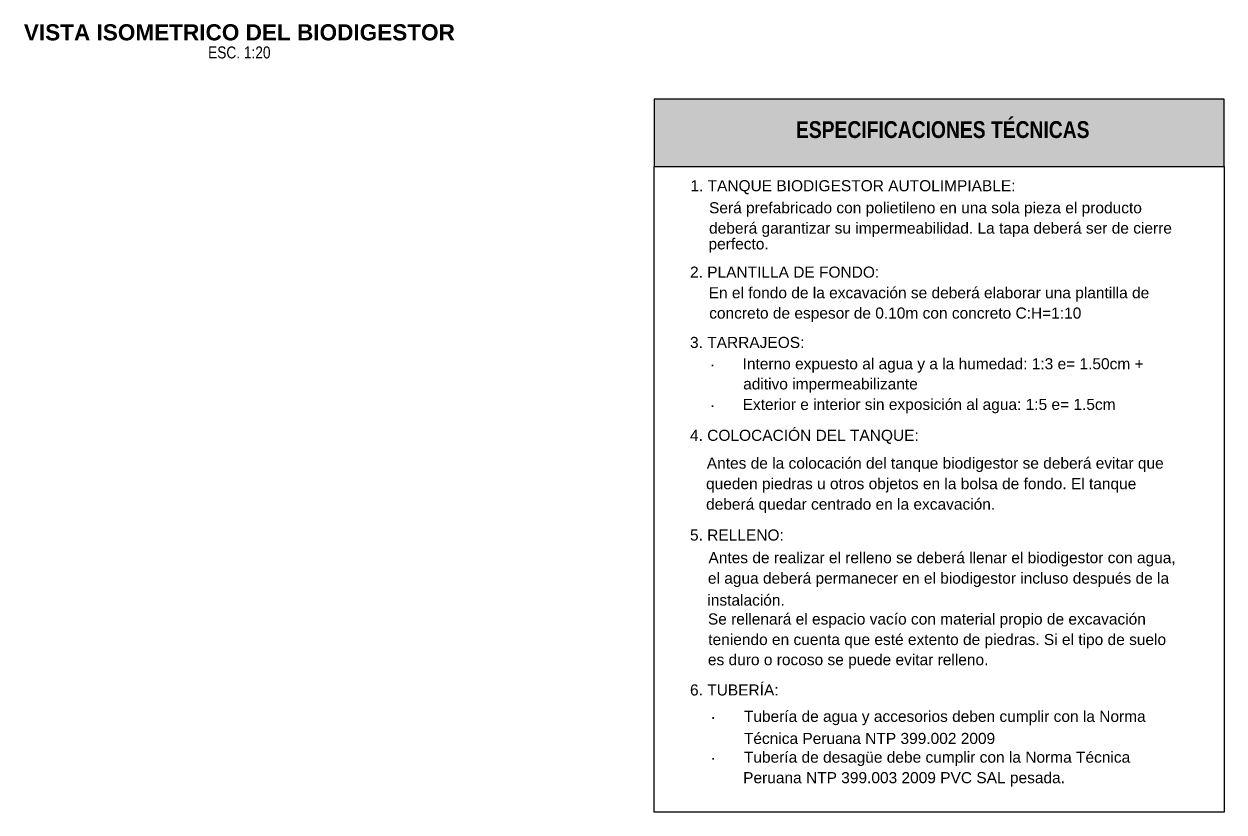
# Model space of a CAD drawing. Header units: metres. Extents: x 0 to 1843, y 1434 to 1492.
# Drawn here: x 1803.42 to 1810.19, y 1453.89 to 1458.33 of the extents above; entities that cross this region are included whole.
import ezdxf
from ezdxf.enums import TextEntityAlignment as Align

# ---------------------------------------------------------------- set-up
doc = ezdxf.new("R2010")
doc.units = ezdxf.units.M
doc.header["$LTSCALE"] = 0.005
doc.layers.add('-Textos', color=7, linetype='Continuous', lineweight=20)
doc.layers.add('G-TEXTOS-TITULOS', color=4, linetype='Continuous')
doc.layers.add('PDF2_Text', color=7, linetype='Continuous')
doc.layers.add('PDF2_Geometry', color=9, linetype='Continuous', true_color=0x808080)
doc.styles.add('-Arial Narrow', font='ARIALN.TTF')
doc.styles.add('25-TITULO', font='arialbd.ttf', dxfattribs={"height": 0.1})
doc.styles.add('PDF Arial-BoldMT', font='arial.ttf')
doc.styles.add('PDF SymbolMT', font='arial.ttf')

msp = doc.modelspace()

# ---------------------------------------------------------------- hatches: boundary and pattern name
at = {"layer": '-Textos'}
h = msp.add_hatch(color=144, dxfattribs=at)
h.dxf.hatch_style = 1
h.paths.add_polyline_path([(1810.18689, 1457.52963), (1810.18689, 1457.90906), (1806.97593, 1457.90906), (1806.97593, 1457.52963)])

# ---------------------------------------------------------------- linework, layer by layer
at = {"layer": 'PDF2_Geometry', "color": 7, "lineweight": 25}
for p, q in [((1810.18689, 1457.90906), (1806.97593, 1457.90906)), ((1806.97593, 1457.90906), (1806.97593, 1457.52963)), ((1810.18689, 1457.52963), (1810.18689, 1457.90906))]:
    msp.add_line(p, q, dxfattribs=at)
msp.add_lwpolyline([(1810.18689, 1453.89089), (1806.97593, 1453.89089), (1806.97593, 1457.52963), (1810.18689, 1457.52963)], close=True, dxfattribs=at)

# ---------------------------------------------------------------- texts
at = {"layer": '-Textos', "style": '-Arial Narrow'}
msp.add_text('ESC. 1:20', height=0.067411, dxfattribs=at).set_placement((1804.63738, 1458.17305), align=Align.MIDDLE_CENTER)
at = {"layer": '-Textos', "insert": (1808.60162, 1457.73735), "char_height": 0.0948939, "width": 3.1394854, "attachment_point": 5, "style": '-Arial Narrow'}
msp.add_mtext('\\pxqc;{\\fArial Narrow|b1|i0|c0|p34;ESPECIFICACIONES TÉCNICAS}', dxfattribs=at)
at = {"layer": 'G-TEXTOS-TITULOS', "color": 219, "true_color": 0x642165, "style": '25-TITULO'}
msp.add_text('VISTA ISOMETRICO DEL BIODIGESTOR', height=0.091, dxfattribs=at).set_placement((1804.6377, 1458.28653), align=Align.MIDDLE_CENTER)
at = {"layer": 'PDF2_Text', "color": 18, "true_color": 0x000000, "attachment_point": 4}
for s, insert, char_height, style in [('1. TANQUE BIODIGESTOR AUTOLIMPIABLE:', (1807.17958, 1457.41311), 0.0624509, 'PDF Arial-BoldMT'), ('Será prefabricado con polietileno en una sola pieza el producto', (1807.28469, 1457.28804), 0.0624509, 'PDF Arial-BoldMT'), ('deberá garantizar su impermeabilidad. La tapa deberá ser de cierre', (1807.28469, 1457.17347), 0.0624509, 'PDF Arial-BoldMT'), ('perfecto.', (1807.28154, 1457.08443), 0.062451, 'PDF Arial-BoldMT'), ('2. PLANTILLA DE FONDO:', (1807.17738, 1456.93407), 0.0624509, 'PDF Arial-BoldMT'), ('En el fondo de la excavación se deberá elaborar una plantilla de', (1807.28249, 1456.80899), 0.0624509, 'PDF Arial-BoldMT'), ('concreto de espesor de 0.10m con concreto C:H=1:10', (1807.28564, 1456.69442), 0.0624509, 'PDF Arial-BoldMT'), ('3. TARRAJEOS:', (1807.17738, 1456.5378), 0.0624509, 'PDF Arial-BoldMT'), ('Interno expuesto al agua y a la humedad: 1:3 e= 1.50cm +', (1807.47379, 1456.40852), 0.0624509, 'PDF Arial-BoldMT'), ('·', (1807.2888, 1456.41501), 0.06601, 'PDF SymbolMT'), ('aditivo impermeabilizante', (1807.47694, 1456.295), 0.0624509, 'PDF Arial-BoldMT'), ('Exterior e interior sin exposición al agua: 1:5 e= 1.5cm', (1807.47379, 1456.17938), 0.0624509, 'PDF Arial-BoldMT'), ('·', (1807.2888, 1456.18587), 0.06601, 'PDF SymbolMT'), ('4. COLOCACIÓN DEL TANQUE:', (1807.17738, 1456.00595), 0.0624509, 'PDF Arial-BoldMT'), ('Antes de la colocación del tanque biodigestor se deberá evitar que', (1807.27198, 1455.84829), 0.0624509, 'PDF Arial-BoldMT'), ('queden piedras u otros objetos en la bolsa de fondo. El tanque', (1807.26777, 1455.73267), 0.0624509, 'PDF Arial-BoldMT'), ('deberá quedar centrado en la excavación.', (1807.26777, 1455.61705), 0.0624509, 'PDF Arial-BoldMT'), ('5. RELLENO:', (1807.17738, 1455.45202), 0.0624509, 'PDF Arial-BoldMT'), ('Antes de realizar el relleno se deberá llenar el biodigestor con agua,', (1807.28144, 1455.31538), 0.0624509, 'PDF Arial-BoldMT'), ('el agua deberá permanecer en el biodigestor incluso después de la', (1807.27828, 1455.19976), 0.0624509, 'PDF Arial-BoldMT'), ('instalación.', (1807.27513, 1455.08519), 0.0624509, 'PDF Arial-BoldMT'), ('Se rellenará el espacio vacío con material propio de excavación', (1807.27828, 1454.96957), 0.0624509, 'PDF Arial-BoldMT'), ('teniendo en cuenta que esté extento de piedras. Si el tipo de suelo', (1807.28039, 1454.85395), 0.0624509, 'PDF Arial-BoldMT'), ('es duro o rocoso se puede evitar relleno.', (1807.27828, 1454.74043), 0.0624509, 'PDF Arial-BoldMT'), ('6. TUBERÍA:', (1807.17738, 1454.57856), 0.0624509, 'PDF Arial-BoldMT')]:
    msp.add_mtext(s, dxfattribs=dict(at, insert=insert, char_height=char_height, style=style))
at = {"layer": 'PDF2_Text', "attachment_point": 4}
for s, insert, char_height, style in [('Tubería de agua y accesorios deben cumplir con la Norma', (1807.48115, 1454.4209), 0.0624509, 'PDF Arial-BoldMT'), ('·', (1807.29195, 1454.42739), 0.06601, 'PDF SymbolMT'), ('Técnica Peruana NTP 399.002 2009', (1807.48115, 1454.30528), 0.0624509, 'PDF Arial-BoldMT'), ('·', (1807.29195, 1454.19721), 0.06601, 'PDF SymbolMT'), ('Tubería de desagüe debe cumplir con la Norma Técnica', (1807.48115, 1454.19071), 0.0624509, 'PDF Arial-BoldMT'), ('Peruana NTP 399.003 2009 PVC SAL pesada.', (1807.47694, 1454.07509), 0.0624509, 'PDF Arial-BoldMT')]:
    msp.add_mtext(s, dxfattribs=dict(at, insert=insert, char_height=char_height, style=style))

doc.saveas('drawing.dxf')
